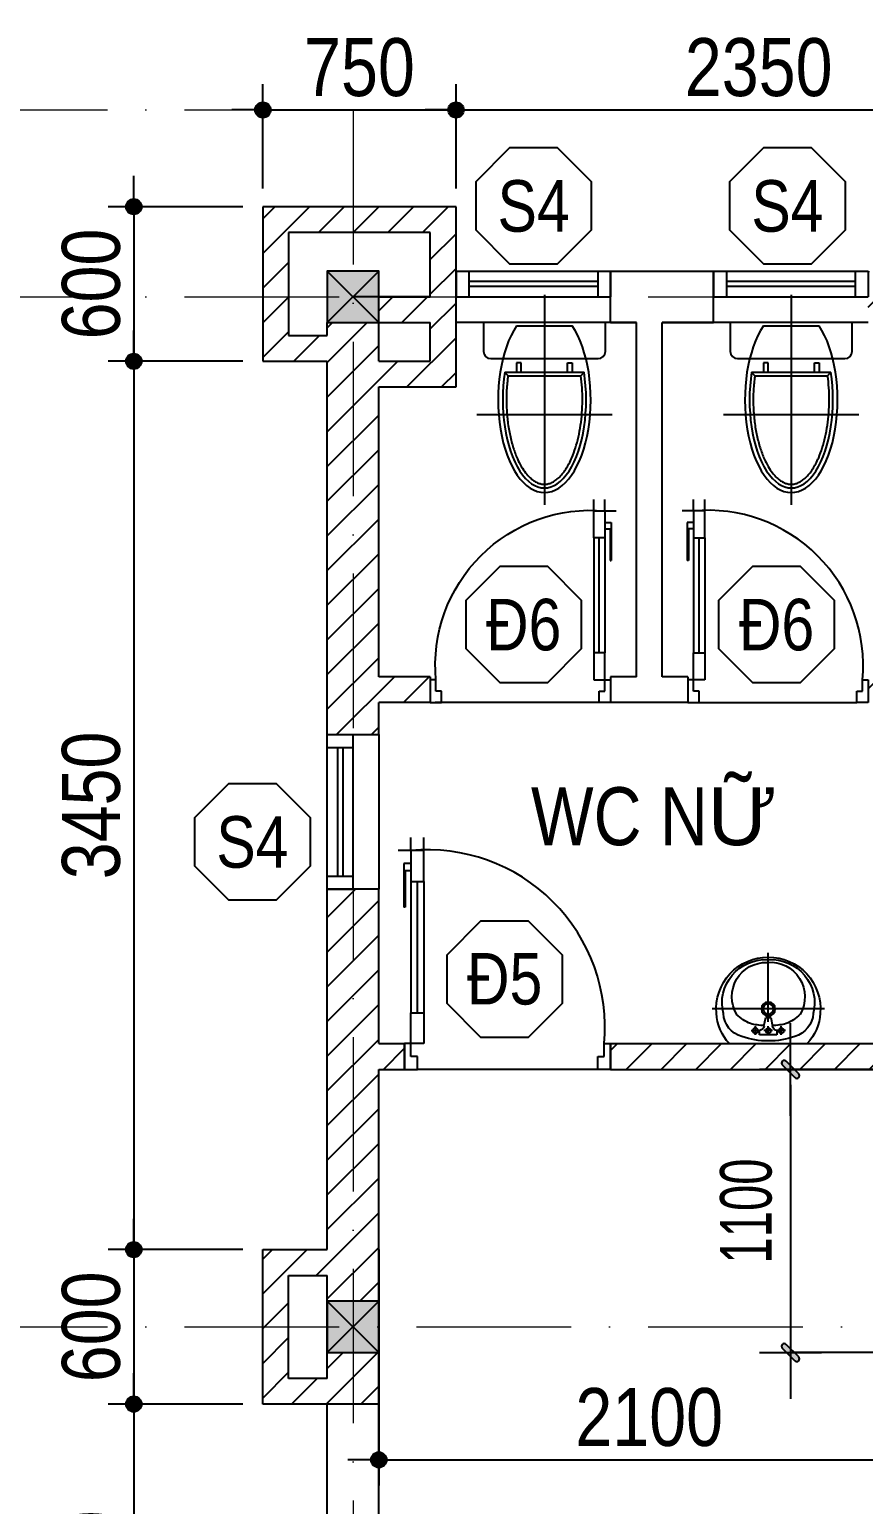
# Model space of a CAD drawing. Header units: millimetres. Extents: x 1201 to 176852, y 279 to 65351.
# Drawn here: x 73713 to 76951, y 31818 to 37547 of the extents above; entities that cross this region are included whole.
import ezdxf
from ezdxf.enums import TextEntityAlignment as Align

# ---------------------------------------------------------------- set-up
doc = ezdxf.new("R2010")
doc.units = ezdxf.units.MM
doc.linetypes.add('ACAD_ISO10W100', pattern=[18, 12, -3, 0, -3])
for name, color, linetype in [('009', 251, 'Continuous'), ('DIM', 1, 'Continuous'), ('DOOR', 20, 'Continuous'), ('FURN2', 40, 'Continuous'), ('HACTH', 8, 'Continuous'), ('MEDIUM', 2, 'Continuous'), ('TAGS', 60, 'Continuous'), ('TEXT', 7, 'Continuous'), ('TUONG', 131, 'Continuous'), ('vat dung', 44, 'Continuous'), ('WALL', 4, 'Continuous')]:
    doc.layers.add(name, color=color, linetype=linetype)
doc.layers.add('NET-THAY', color=2, linetype='Continuous', lineweight=13)
doc.layers.add('TRUC', color=24, linetype='Continuous', lineweight=0)
doc.styles.add('1', font='', dxfattribs={"height": 250})
doc.styles.add('HEL-CONDENSE', font='')
doc.styles.add('KICHTHUOC', font='', dxfattribs={"width": 0.8})
doc.styles.add('VNI-HELVE-CONDENSEN', font='')
doc.styles.get('1').set_extended_font_data('VNI-Helve-Condense')
doc.styles.get('HEL-CONDENSE').set_extended_font_data('VNI-Helve-Condense')
doc.styles.get('KICHTHUOC').set_extended_font_data('VNI-Helve-Condense')
doc.styles.get('VNI-HELVE-CONDENSEN').set_extended_font_data('VNI-Helve-Condense')
doc.dimstyles.new('1-100', dxfattribs={"dimtxt": 200, "dimasz": 60, "dimexe": 0, "dimexo": 0, "dimgap": 70, "dimtad": 1, "dimtoh": 1, "dimdec": 0, "dimzin": 9, "dimdsep": 46, "dimtxsty": 'KICHTHUOC', "dimblk": 'KTHUOC', "dimcen": 15, "dimdle": 150, "dimclrd": 256, "dimclre": 256, "dimclrt": 7, "dimadec": 0, "dimazin": 0, "dimtfac": 1, "dimtdec": 0, "dimtix": 1, "dimtmove": 2, "dimatfit": 3, "dimfxl": 1, "dimtolj": 1, "dimtzin": 1, "dimarcsym": 0})
doc.dimstyles.new('D100', dxfattribs={"dimtxt": 225, "dimasz": 1.2, "dimexe": 100, "dimexo": 0, "dimgap": 50, "dimtad": 1, "dimdec": 0, "dimzin": 13, "dimdsep": 46, "dimtxsty": 'HEL-CONDENSE', "dimblk": 'D50', "dimcen": 0, "dimclrd": 1, "dimclre": 1, "dimclrt": 7, "dimadec": 0, "dimazin": 0, "dimtfac": 1, "dimtdec": 0, "dimtmove": 0, "dimatfit": 3, "dimldrblk": 'D50', "dimfxl": 1, "dimtolj": 1, "dimtzin": 13, "dimarcsym": 0})
pattern_1 = [(45, (-1228036.16, -308637.74), (-67.351921, 67.351921), [])]

# ---------------------------------------------------------------- blocks, each defined once
blk = doc.blocks.new('A$C24795F3F')
at = {"layer": 'DOOR'}
for p, q in [((25, 850), (25, 900)), ((75, 850), (75, 900)), ((25, 850), (-25, 850)), ((75, 850), (25, 850)), ((25, 850), (25, 730)), ((75, 730), (75, 850)), ((25, 799.1), (-3.3, 799.1)), ((-3.3, 799.1), (-3.3, 629.5)), ((25, 770.9), (2.4, 770.9)), ((2.4, 770.9), (2.4, 629.5)), ((25, 799.1), (25, 770.9)), ((25, 752.9), (25, 220)), ((25, 730), (75, 730)), ((75, 730), (75, 220)), ((2.4, 629.5), (-3.3, 629.5)), ((25, 220), (75, 220)), ((25, 100), (25, 220)), ((75, 220), (75, 100)), ((25, 100), (0, 100)), ((0, 100), (0, 0)), ((75, 100), (25, 100)), ((25, 50), (25, 100)), ((775, 50), (775, 100)), ((775, 100), (800, 100)), ((800, 100), (800, 0)), ((0, 0), (50, 0)), ((50, 50), (25, 50)), ((50, 0), (50, 50)), ((750, 0), (750, 50)), ((750, 50), (775, 50)), ((800, 0), (750, 0))]:
    blk.add_line(p, q, dxfattribs=at)
at = {"layer": 'DOOR', "color": 8}
blk.add_line((50, 220), (50, 730), dxfattribs=at)
blk.add_arc((88.6, 163.6), 689.3, 354.7053, 95.2947, dxfattribs=at)
blk = doc.blocks.new('xibet')
at = {"layer": 'vat dung'}
for p, q in [((0, 107.8), (0, -707.8)), ((236.7, 0), (-236.7, 0)), ((-236.7, 0), (-236.7, -112)), ((236.7, -112), (236.7, 0)), ((-108, -12.1), (108, -12.1)), ((-208.7, -140), (208.7, -140)), ((-90, -156.1), (-108, -156.1)), ((-108, -156.1), (-108, -192.1)), ((-90, -192.1), (-90, -156.1)), ((90, -192.1), (90, -156.1)), ((90, -156.1), (108, -156.1)), ((108, -156.1), (108, -192.1)), ((-153.7, -192.1), (153.7, -192.1)), ((-141.3, -206.5), (-153.7, -192.1)), ((-141.3, -206.5), (141.3, -206.5)), ((141.3, -206.5), (153.7, -192.1)), ((262.5, -357.8), (-262.5, -357.8))]:
    blk.add_line(p, q, dxfattribs=at)
for centre, start, end in [((-208.7, -112), 180, 270), ((208.7, -112), 270, 0)]:
    blk.add_arc(centre, 28, start, end, dxfattribs=at)
for major_axis, ratio, start_param, end_param in [((0, -360), 0.5, 3.785094, 8.781277), ((0, -342), 0.473683, 4.391089, 8.175258)]:
    blk.add_ellipse((0, -300.1), major_axis=major_axis, ratio=ratio, start_param=start_param, end_param=end_param, dxfattribs=at)
blk.add_open_spline([(-141.3, -206.5), (-142, -211.4), (-142.6, -216.4), (-145.2, -239.3), (-146.6, -257.6), (-147.8, -294.4), (-147.7, -313), (-146.1, -349.7), (-144.6, -367.9), (-140.1, -403.5), (-137.2, -420.9), (-130, -454.4), (-125.8, -470.5), (-116.2, -500.9), (-110.8, -515.2), (-100.2, -539.1), (-95.1, -549.1), (-84.4, -567.4), (-78.8, -575.7), (-67.3, -590.6), (-61.3, -597.1), (-50.7, -607), (-46, -610.7), (-36.7, -617), (-32, -619.6), (-22.7, -623.7), (-18.1, -625.2), (-8.9, -627.2), (-4.3, -627.7), (4.8, -627.7), (9.3, -627.2), (18.5, -625.1), (23.1, -623.6), (32.4, -619.4), (37.1, -616.8), (46.5, -610.4), (51.1, -606.6), (60.4, -597.9), (65, -593), (74, -582.1), (78.4, -576.1), (87, -563.1), (91.1, -556), (99.1, -541), (102.9, -533), (111.7, -512.7), (116.4, -500), (125, -473.1), (128.8, -458.9), (135.5, -429.5), (138.3, -414.3), (142.9, -383.1), (144.6, -367.1), (146.9, -334.7), (147.6, -318.4), (147.6, -285.6), (147.1, -269.2), (145, -237.3), (143.4, -221.7), (141.3, -206.5)], degree=3, knots=[4.429174, 4.429174, 4.429174, 4.429174, 4.475363, 4.475363, 4.640536, 4.640536, 4.80571, 4.80571, 4.970884, 4.970884, 5.136057, 5.136057, 5.301231, 5.301231, 5.466404, 5.466404, 5.600725, 5.600725, 5.735045, 5.735045, 5.869365, 5.869365, 5.973209, 5.973209, 6.077053, 6.077053, 6.180898, 6.180898, 6.284742, 6.284742, 6.388586, 6.388586, 6.49243, 6.49243, 6.596275, 6.596275, 6.700119, 6.700119, 6.803963, 6.803963, 6.907807, 6.907807, 7.011652, 7.011652, 7.115496, 7.115496, 7.262062, 7.262062, 7.408627, 7.408627, 7.555193, 7.555193, 7.701759, 7.701759, 7.848324, 7.848324, 7.99489, 7.99489, 8.137175, 8.137175, 8.137175, 8.137175], dxfattribs=at)
blk = doc.blocks.new('A$C20DD2EF5')
at = {"layer": 'vat dung'}
for p, q in [((211.6, 265.4), (-166.4, 265.4)), ((-40.4, 223.4), (-40.4, 181.4)), ((-19.4, 202.4), (-19.4, 223.4)), ((-19.4, 223.4), (64.6, 223.4)), ((22.6, 223.4), (22.6, 181.4)), ((64.6, 223.4), (64.6, 202.4)), ((85.6, 223.4), (85.6, 181.4)), ((-61.4, 202.4), (-19.4, 202.4)), ((1.6, 202.4), (43.6, 202.4)), ((10, 139.4), (1.6, 181.4)), ((22.6, 160.4), (22.6, -175.6)), ((43.6, 181.4), (35.2, 139.4)), ((106.5, 202.4), (64.6, 202.4)), ((-250.4, 97.4), (295.6, 97.4)), ((35.2, 139.4), (10, 139.4))]:
    blk.add_line(p, q, dxfattribs=at)
at = {"layer": 'vat dung', "extrusion": (0, 0, -1)}
for centre, major_axis, start_param, end_param in [((7.9, 103.7), (0.1, 237.8), -1.50917, -0.823122), ((-67.7, 108.7), (0, 128.6), -1.484237, -0.303174), ((22.6, -144.1), (0, 396.9), -0.329879, 0.329746), ((-40.4, 202.4), (8.91, 8.91), 0.785398, 7.068583), ((22.6, 202.4), (-8.91, 8.91), 2.356194490192184, 8.639379797371769), ((85.6, 202.4), (8.91, 8.91), 0.785398, 7.068583), ((118.6, 113.4), (0.2, 122.4), 0.266585, 1.518076), ((37.3, 103.7), (-0.1, 237.8), 0.823103, 1.509151), ((0, 0), (127.4, 127.4), 4.682819, 5.134941), ((22.6, -182.7), (-255.7, 255.7), 0.543834, 0.728979), ((-26, 174.9), (20, 20), -0.552303, 0.552303), ((22.6, -182.7), (255.7, 255.7), -0.728979, -0.543834), ((74.1, 171.8), (-22.7, 22.7), 5.801665, 6.764705), ((45.1, 0), (127.4, 127.4), -0.422552, 0.02957), ((21.2, 97), (0, 251.5), 3.136126, 4.797769), ((8.4, 68.2), (0, 210.6), 3.074642, 4.960285), ((13, 38.2), (0, 167.6), 3.055003, 5.246977), ((22.6, 97.4), (23.8, 23.8), 0.785398, 7.068583), ((22.6, 97.4), (-17.8, 17.8), 2.356194490192299, 8.639379797371884), ((36.7, 68.2), (0, 210.6), 1.323748, 3.208662), ((23.9, 97), (0, 251.5), 1.485485, 3.147128), ((32.7, 38.2), (0, 167), 1.033776, 3.172765)]:
    blk.add_ellipse(centre, major_axis=major_axis, ratio=1, start_param=start_param, end_param=end_param, dxfattribs=at)
blk = doc.blocks.new('A$C11573478')
at = {"layer": 'DOOR'}
for p, q in [((-716.3, 109.8), (-716.3, 209.8)), ((-716.3, 209.8), (-116.3, 209.8)), ((-666.3, 109.8), (-666.3, 209.8)), ((-166.3, 109.8), (-166.3, 209.8)), ((-116.3, 109.8), (-116.3, 209.8)), ((-716.3, 109.8), (-116.3, 109.8))]:
    blk.add_line(p, q, dxfattribs=at)
at = {"layer": 'DOOR', "color": 251}
for p, q in [((-166.3, 169.8), (-666.3, 169.8)), ((-166.3, 149.8), (-666.3, 149.8))]:
    blk.add_line(p, q, dxfattribs=at)
blk = doc.blocks.new('A$C225A2996')
at = {"layer": 'WALL'}
blk.add_hatch(color=4, dxfattribs=at).paths.add_polyline_path([(531.4, 81.6), (731.4, 81.6), (731.4, 281.6), (531.4, 281.6)])
at = {"layer": 'WALL', "color": 4}
for p, q in [((531.4, 281.6), (731.4, 81.6)), ((531.4, 81.6), (731.4, 281.6))]:
    blk.add_line(p, q, dxfattribs=at)
blk.add_lwpolyline([(531.4, 81.6), (731.4, 81.6), (731.4, 281.6), (531.4, 281.6)], close=True, dxfattribs=at)
blk = doc.blocks.new('KH-CUADI')
at = {"layer": 'TAGS'}
blk.add_lwpolyline([(-124.3, 300), (-300, 124.3), (-300, -124.3), (-124.3, -300), (124.3, -300), (300, -124.3), (300, 124.3), (124.3, 300)], close=True, dxfattribs=at)
at = {"layer": 'TAGS', "style": 'VNI-HELVE-CONDENSEN'}
blk.add_attdef('D', text='', height=300, dxfattribs=at).set_placement((0, 0), align=Align.MIDDLE)
blk = doc.blocks.new('D50')
at = {"layer": 'DIM'}
blk.add_hatch(color=256, dxfattribs=at).paths.add_polyline_path([(25, 0, 1), (-25, 0, 1)])
blk.add_line((25, 0), (100, 0), dxfattribs=at)
blk.add_circle((0, 0), 25, dxfattribs=at)
blk = doc.blocks.new('*D1143')
at = {"layer": 'DEFPOINTS', "color": 0, "linetype": 'Continuous', "transparency": 16777216}
for p in [(75069, 32330.9), (77169, 32330.9), (77169, 31991.8)]:
    blk.add_point(p, dxfattribs=at)
at = {"layer": 'DIM', "color": 1, "linetype": 'Continuous', "lineweight": -2, "transparency": 16777216}
for p, q in [((75069, 32330.9), (75069, 31891.8)), ((77169, 32330.9), (77169, 31891.8)), ((75070.2, 31991.8), (77167.8, 31991.8))]:
    blk.add_line(p, q, dxfattribs=at)
at = {"layer": 'DIM', "color": 1, "linetype": 'Continuous', "lineweight": -2, "transparency": 16777216, "xscale": 1.199999999999999, "yscale": 1.199999999999999, "zscale": 1.199999999999999, "rotation": 180}
blk.add_blockref('D50', (75069, 31991.8), dxfattribs=at)
at = {"layer": 'DIM', "color": 1, "linetype": 'Continuous', "lineweight": -2, "transparency": 16777216, "xscale": 1.199999999999999, "yscale": 1.199999999999999, "zscale": 1.199999999999999}
blk.add_blockref('D50', (77169, 31991.8), dxfattribs=at)
at = {"layer": 'DIM', "color": 7, "linetype": 'Continuous', "transparency": 16777216, "insert": (76119, 32156.7), "char_height": 225, "attachment_point": 5, "style": 'HEL-CONDENSE'}
blk.add_mtext('\\A1;2100', dxfattribs=at)
blk = doc.blocks.new('*D1005')
at = {"layer": 'DEFPOINTS', "color": 0, "transparency": 16777216}
for p in [(74541.3, 36858.4), (74117.7, 36258.4), (74541.3, 36258.4)]:
    blk.add_point(p, dxfattribs=at)
at = {"layer": 'DIM', "color": 1, "lineweight": -2, "transparency": 16777216}
for p, q in [((74541.3, 36858.4), (74017.7, 36858.4)), ((74117.7, 36857.2), (74117.7, 36259.6)), ((74541.3, 36258.4), (74017.7, 36258.4))]:
    blk.add_line(p, q, dxfattribs=at)
at = {"layer": 'DIM', "color": 1, "lineweight": -2, "transparency": 16777216, "xscale": 1.199999999999999, "yscale": 1.199999999999999, "zscale": 1.199999999999999}
for p, rotation in [((74117.7, 36858.4), 90), ((74117.7, 36258.4), 270)]:
    blk.add_blockref('D50', p, dxfattribs=dict(at, rotation=rotation))
at = {"layer": 'DIM', "color": 7, "transparency": 16777216, "insert": (73952.8, 36558.4), "char_height": 225, "attachment_point": 5, "rotation": 90, "style": 'HEL-CONDENSE'}
blk.add_mtext('\\A1;600', dxfattribs=at)
blk = doc.blocks.new('*D1006')
at = {"layer": 'DEFPOINTS', "color": 0, "transparency": 16777216}
for p in [(74541.3, 36258.4), (74117.7, 32808.4), (74541.3, 32808.4)]:
    blk.add_point(p, dxfattribs=at)
at = {"layer": 'DIM', "color": 1, "lineweight": -2, "transparency": 16777216}
for p, q in [((74541.3, 36258.4), (74017.7, 36258.4)), ((74117.7, 36257.2), (74117.7, 32809.6)), ((74541.3, 32808.4), (74017.7, 32808.4))]:
    blk.add_line(p, q, dxfattribs=at)
at = {"layer": 'DIM', "color": 1, "lineweight": -2, "transparency": 16777216, "xscale": 1.199999999999999, "yscale": 1.199999999999999, "zscale": 1.199999999999999}
for p, rotation in [((74117.7, 36258.4), 90), ((74117.7, 32808.4), 270)]:
    blk.add_blockref('D50', p, dxfattribs=dict(at, rotation=rotation))
at = {"layer": 'DIM', "color": 7, "transparency": 16777216, "insert": (73952.8, 34533.4), "char_height": 225, "attachment_point": 5, "rotation": 90, "style": 'HEL-CONDENSE'}
blk.add_mtext('\\A1;3450', dxfattribs=at)
blk = doc.blocks.new('*D1007')
at = {"layer": 'DEFPOINTS', "color": 0, "transparency": 16777216}
for p in [(74541.3, 32808.4), (74117.7, 32208.4), (74541.3, 32208.4)]:
    blk.add_point(p, dxfattribs=at)
at = {"layer": 'DIM', "color": 1, "lineweight": -2, "transparency": 16777216}
for p, q in [((74541.3, 32808.4), (74017.7, 32808.4)), ((74117.7, 32807.2), (74117.7, 32209.6)), ((74541.3, 32208.4), (74017.7, 32208.4))]:
    blk.add_line(p, q, dxfattribs=at)
at = {"layer": 'DIM', "color": 1, "lineweight": -2, "transparency": 16777216, "xscale": 1.199999999999999, "yscale": 1.199999999999999, "zscale": 1.199999999999999}
for p, rotation in [((74117.7, 32808.4), 90), ((74117.7, 32208.4), 270)]:
    blk.add_blockref('D50', p, dxfattribs=dict(at, rotation=rotation))
at = {"layer": 'DIM', "color": 7, "transparency": 16777216, "insert": (73952.8, 32508.4), "char_height": 225, "attachment_point": 5, "rotation": 90, "style": 'HEL-CONDENSE'}
blk.add_mtext('\\A1;600', dxfattribs=at)
blk = doc.blocks.new('*D1008')
at = {"layer": 'DEFPOINTS', "color": 0, "transparency": 16777216}
for p in [(74541.3, 32208.4), (74117.7, 30808.4), (74550.4, 30808.4)]:
    blk.add_point(p, dxfattribs=at)
at = {"layer": 'DIM', "color": 1, "lineweight": -2, "transparency": 16777216}
for p, q in [((74541.3, 32208.4), (74017.7, 32208.4)), ((74117.7, 32207.2), (74117.7, 30809.6)), ((74550.4, 30808.4), (74017.7, 30808.4))]:
    blk.add_line(p, q, dxfattribs=at)
at = {"layer": 'DIM', "color": 1, "lineweight": -2, "transparency": 16777216, "xscale": 1.199999999999999, "yscale": 1.199999999999999, "zscale": 1.199999999999999}
for p, rotation in [((74117.7, 32208.4), 90), ((74117.7, 30808.4), 270)]:
    blk.add_blockref('D50', p, dxfattribs=dict(at, rotation=rotation))
at = {"layer": 'DIM', "color": 7, "transparency": 16777216, "insert": (73952.8, 31508.4), "char_height": 225, "attachment_point": 5, "rotation": 90, "style": 'HEL-CONDENSE'}
blk.add_mtext('\\A1;1400', dxfattribs=at)
blk = doc.blocks.new('*D1018')
at = {"layer": 'DEFPOINTS', "color": 0, "transparency": 16777216}
for p in [(75369, 37234.2), (74619, 36928.9), (75369, 36928.9)]:
    blk.add_point(p, dxfattribs=at)
at = {"layer": 'DIM', "color": 1, "lineweight": -2, "transparency": 16777216}
for p, q in [((74619, 36928.9), (74619, 37334.2)), ((75369, 36928.9), (75369, 37334.2)), ((74620.2, 37234.2), (75367.8, 37234.2))]:
    blk.add_line(p, q, dxfattribs=at)
at = {"layer": 'DIM', "color": 1, "lineweight": -2, "transparency": 16777216, "xscale": 1.199999999999999, "yscale": 1.199999999999999, "zscale": 1.199999999999999, "rotation": 180}
blk.add_blockref('D50', (74619, 37234.2), dxfattribs=at)
at = {"layer": 'DIM', "color": 1, "lineweight": -2, "transparency": 16777216, "xscale": 1.199999999999999, "yscale": 1.199999999999999, "zscale": 1.199999999999999}
blk.add_blockref('D50', (75369, 37234.2), dxfattribs=at)
at = {"layer": 'DIM', "color": 7, "transparency": 16777216, "insert": (74994, 37399.1), "char_height": 225, "attachment_point": 5, "style": 'HEL-CONDENSE'}
blk.add_mtext('\\A1;750', dxfattribs=at)
blk = doc.blocks.new('*D1019')
at = {"layer": 'DEFPOINTS', "color": 0, "transparency": 16777216}
for p in [(77719, 37234.2), (75369, 36928.9), (77719, 36878.9)]:
    blk.add_point(p, dxfattribs=at)
at = {"layer": 'DIM', "color": 1, "lineweight": -2, "transparency": 16777216}
for p, q in [((75369, 36928.9), (75369, 37334.2)), ((77719, 36878.9), (77719, 37334.2)), ((75370.2, 37234.2), (77717.8, 37234.2))]:
    blk.add_line(p, q, dxfattribs=at)
at = {"layer": 'DIM', "color": 1, "lineweight": -2, "transparency": 16777216, "xscale": 1.199999999999999, "yscale": 1.199999999999999, "zscale": 1.199999999999999, "rotation": 180}
blk.add_blockref('D50', (75369, 37234.2), dxfattribs=at)
at = {"layer": 'DIM', "color": 1, "lineweight": -2, "transparency": 16777216, "xscale": 1.199999999999999, "yscale": 1.199999999999999, "zscale": 1.199999999999999}
blk.add_blockref('D50', (77719, 37234.2), dxfattribs=at)
at = {"layer": 'DIM', "color": 7, "transparency": 16777216, "insert": (76544, 37399.1), "char_height": 225, "attachment_point": 5, "style": 'HEL-CONDENSE'}
blk.add_mtext('\\A1;2350', dxfattribs=at)
blk = doc.blocks.new('KTHUOC')
at = {"ltscale": 50}
h = blk.add_hatch(color=256, dxfattribs=at)
edge = h.paths.add_edge_path()
edge.add_line((0.283, 0.53), (-0.53, -0.283))
edge.add_arc((-0.407, -0.407), 0.175, 135, 225)
edge.add_arc((-0.407, -0.407), 0.175, 225, 315)
edge.add_line((-0.283, -0.53), (0.53, 0.283))
edge.add_arc((0.407, 0.407), 0.175, 315, 405)
edge.add_arc((0.407, 0.407), 0.175, 45, 135)
for p, q in [((0, -2), (0, 2)), ((-3, 0), (3, 0))]:
    blk.add_line(p, q)
blk.add_lwpolyline([(0.283, 0.53), (-0.53, -0.283, 0.414214), (-0.53, -0.53), (-0.53, -0.53, 0.414214), (-0.283, -0.53), (0.53, 0.283, 0.414214), (0.53, 0.53), (0.53, 0.53, 0.414214)], format="xyb", close=True)
blk = doc.blocks.new('*D986')
at = {"layer": '009', "lineweight": -2, "transparency": 16777216}
for p, q in [((77060.1, 33508.4), (76667.6, 33508.4)), ((76667.6, 33448.4), (76667.6, 32468.4)), ((77169, 32408.4), (76667.6, 32408.4))]:
    blk.add_line(p, q, dxfattribs=at)
at = {"layer": 'DEFPOINTS', "color": 0, "transparency": 16777216}
for p in [(77060.1, 33508.4), (76667.6, 32408.4), (77169, 32408.4)]:
    blk.add_point(p, dxfattribs=at)
at = {"layer": '009', "lineweight": -2, "transparency": 16777216, "xscale": 60, "yscale": 60, "zscale": 60}
for p, rotation in [((76667.6, 33508.4), 90), ((76667.6, 32408.4), 270)]:
    blk.add_blockref('KTHUOC', p, dxfattribs=dict(at, rotation=rotation))
at = {"layer": '009', "color": 7, "transparency": 16777216, "insert": (76495.5, 32958.4), "char_height": 200, "attachment_point": 5, "rotation": 90, "style": 'KICHTHUOC'}
blk.add_mtext('\\A1;1100', dxfattribs=at)

msp = doc.modelspace()

# ---------------------------------------------------------------- hatches: boundary and pattern name
at = {"layer": '009'}
h = msp.add_hatch(dxfattribs=at)
h.set_pattern_fill('ANSI31', color=256, scale=30, style=0)
h.set_pattern_definition(pattern_1)
h.paths.add_polyline_path([(83869.008, 36608.429), (83769.008, 36608.429), (83769.008, 36708.429), (84169.008, 36708.429), (84169.008, 36608.429), (84069.008, 36608.429), (84069.008, 36408.429), (84769.008, 36408.429), (84769.008, 36608.429), (84269.008, 36608.429), (84269.008, 36808.429), (83669.008, 36808.429), (83669.008, 36608.429), (83169.008, 36608.429), (83169.008, 36408.429), (83869.008, 36408.429)])
h.paths.add_polyline_path([(80869.008, 36608.429), (80769.008, 36608.429), (80769.008, 36708.429), (81169.008, 36708.429), (81169.008, 36608.429), (81069.008, 36608.429), (81069.008, 36408.429), (81769.008, 36408.429), (81769.008, 36608.429), (81269.008, 36608.429), (81269.008, 36808.429), (80669.008, 36808.429), (80669.008, 36608.429), (79169.008, 36608.429), (79169.008, 36508.429), (79169.008, 36408.429), (79369.008, 36408.429), (79369.008, 35033.429), (79169.008, 35033.429), (79169.008, 34933.429), (79369.008, 34933.429), (79369.008, 32508.429), (77269.008, 32508.429), (77269.008, 32608.429), (77169.008, 32608.429), (77169.008, 32408.429), (79369.008, 32408.429), (80869.008, 32408.429), (80869.008, 32508.429), (79469.008, 32508.429), (79469.008, 36408.429), (80869.008, 36408.429)])
h.paths.add_polyline_path([(78569.008, 36608.429), (78319.008, 36608.429), (78319.008, 36808.429), (77719.008, 36808.429), (77719.008, 36608.429), (76969.008, 36608.429), (76969.008, 36508.429), (76969.008, 36408.429), (77169.008, 36408.429), (77169.008, 35033.429), (76969.008, 35033.429), (76969.008, 34933.429), (77169.008, 34933.429), (77169.008, 33608.429), (75969.008, 33608.429), (75969.008, 33508.429), (77169.008, 33508.429), (77169.008, 33408.429), (77269.008, 33408.429), (77269.008, 34933.429), (77469.008, 34933.429), (77469.008, 35020.929), (77469.008, 35033.429), (77269.008, 35033.429), (77269.008, 36408.429), (77494.008, 36408.429), (78269.008, 36408.429), (78269.008, 35033.429), (78169.008, 35033.429), (78169.008, 34933.429), (78469.008, 34933.429), (78469.008, 35020.929), (78469.008, 35033.429), (78369.008, 35033.429), (78369.008, 36408.429), (78569.008, 36408.429)])
h.paths.add_polyline_path([(78219.008, 36608.429), (78119.008, 36608.429), (77819.008, 36608.429), (77819.008, 36708.429), (78219.008, 36708.429)], flags=16)
h.paths.add_polyline_path([(75369.008, 36408.429), (75369.008, 36858.429), (74619.008, 36858.429), (74619.008, 36258.429), (74869.008, 36258.429), (74869.008, 34808.429), (75069.008, 34808.429), (75069.008, 34933.429), (75269.008, 34933.429), (75269.008, 35020.929), (75269.008, 35033.429), (75069.008, 35033.429), (75069.008, 36158.429), (75369.008, 36158.429)])
h.paths.add_polyline_path([(75069.008, 36258.429), (75069.008, 36408.429), (74869.008, 36408.429), (74869.008, 36383.429), (74869.008, 36358.429), (74719.008, 36358.429), (74719.008, 36758.429), (75269.008, 36758.429), (75269.008, 36508.429), (75069.008, 36508.429), (75069.008, 36408.429), (75269.008, 36408.429), (75269.008, 36258.429)], flags=16)
h.paths.add_polyline_path([(82869.008, 32508.429), (81069.008, 32508.429), (81069.008, 32408.429), (82869.008, 32408.429)])
h.paths.add_polyline_path([(83969.008, 36408.429), (83869.008, 36408.429), (83869.008, 32608.429), (83969.008, 32608.429)])
h = msp.add_hatch(dxfattribs=at)
h.set_pattern_fill('ANSI31', color=256, scale=30, style=0)
h.set_pattern_definition(pattern_1)
h.paths.add_polyline_path([(79469.008, 30608.429), (75069.008, 30608.429), (75069.008, 30508.429), (79469.008, 30508.429)])
h.paths.add_polyline_path([(80969.008, 30408.429), (80869.008, 30408.429), (80869.008, 26608.429), (80969.008, 26608.429)])
h.paths.add_polyline_path([(82869.008, 30608.429), (81069.008, 30608.429), (81069.008, 30508.429), (82869.008, 30508.429)])
h.paths.add_polyline_path([(84069.008, 30408.429), (83969.008, 30408.429), (83969.008, 26608.429), (84069.008, 26608.429)])
h.paths.add_polyline_path([(88069.008, 30608.429), (84069.008, 30608.429), (84069.008, 30508.429), (84869.008, 30508.429), (88069.008, 30508.429)])
h.paths.add_polyline_path([(83869.008, 26608.429), (83169.008, 26608.429), (83169.008, 26408.429), (83669.008, 26408.429), (83669.008, 26208.429), (84269.008, 26208.429), (84269.008, 26408.429), (84769.008, 26408.429), (84769.008, 26608.429), (84069.008, 26608.429), (84069.008, 26508.429), (84069.008, 26408.429), (84169.008, 26408.429), (84169.008, 26308.429), (83769.008, 26308.429), (83769.008, 26408.429), (83869.008, 26408.429)])
h.paths.add_polyline_path([(81769.008, 26608.429), (81069.008, 26608.429), (81069.008, 26408.429), (81769.008, 26408.429)])
h.paths.add_polyline_path([(81069.008, 26408.429), (80869.008, 26408.429), (80869.008, 25708.429), (81069.008, 25708.429)])
h.paths.add_polyline_path([(80869.008, 22608.429), (80169.008, 22608.429), (80169.008, 22408.429), (80669.008, 22408.429), (80669.008, 22158.429), (81269.008, 22158.429), (81269.008, 22758.429), (81069.008, 22758.429), (81069.008, 23308.429), (80869.008, 23308.429), (80869.008, 22608.429), (81069.008, 22608.429), (81069.008, 22658.429), (81169.008, 22658.429), (81169.008, 22258.429), (80769.008, 22258.429), (80769.008, 22408.429), (80869.008, 22408.429)])
h.paths.add_polyline_path([(78769.008, 22608.429), (77269.008, 22608.429), (77269.008, 22408.429), (77719.008, 22408.429), (77719.008, 22208.429), (78319.008, 22208.429), (78319.008, 22408.429), (78769.008, 22408.429)])
h.paths.add_polyline_path([(78219.008, 22408.429), (78219.008, 22308.429), (77819.008, 22308.429), (77819.008, 22408.429)], flags=17)
h.paths.add_polyline_path([(75069.008, 23308.429), (74869.008, 23308.429), (74869.008, 22758.429), (74619.008, 22758.429), (74619.008, 22158.429), (74869.008, 22158.429), (75369.008, 22158.429), (75369.008, 22408.429), (75869.008, 22408.429), (75869.008, 22608.429), (75369.008, 22608.429), (75069.008, 22608.429), (75069.008, 22508.429), (75269.008, 22508.429), (75269.008, 22258.429), (74969.008, 22258.429), (74719.008, 22258.429), (74719.008, 22658.429), (74869.008, 22658.429), (74869.008, 22608.429), (75069.008, 22608.429)])
h.paths.add_polyline_path([(75069.008, 26408.429), (74869.008, 26408.429), (74869.008, 26308.429), (74719.008, 26308.429), (74719.008, 26708.429), (74869.008, 26708.429), (74869.008, 26608.429), (75069.008, 26608.429), (75069.008, 27308.429), (74869.008, 27308.429), (74869.008, 26808.429), (74619.008, 26808.429), (74619.008, 26208.429), (74869.008, 26208.429), (74869.008, 25708.429), (75069.008, 25708.429)])
h.paths.add_polyline_path([(75069.008, 30408.429), (74869.008, 30408.429), (74869.008, 30308.429), (74719.008, 30308.429), (74719.008, 30708.429), (74869.008, 30708.429), (74869.008, 30608.429), (75069.008, 30608.429), (75069.008, 30808.429), (74869.008, 30808.429), (74619.008, 30808.429), (74619.008, 30208.429), (74869.008, 30208.429), (74869.008, 29708.429), (75069.008, 29708.429)])
h.paths.add_polyline_path([(75069.008, 33508.429), (75169.008, 33508.429), (75169.008, 33608.429), (75069.008, 33608.429), (75069.008, 34208.429), (74869.008, 34208.429), (74869.008, 32808.429), (74619.008, 32808.429), (74619.008, 32208.429), (74869.008, 32208.429), (75069.008, 32208.429), (75069.008, 32408.429), (74869.008, 32408.429), (74869.008, 32308.429), (74719.008, 32308.429), (74719.008, 32708.429), (74869.008, 32708.429), (74869.008, 32608.429), (75069.008, 32608.429), (75069.008, 32808.429)])

# ---------------------------------------------------------------- linework, layer by layer
at = {"layer": 'DOOR'}
msp.add_line((75919.008, 33508.429, 6450), (75219.008, 33508.429, 6450), dxfattribs=at)
at = {"layer": 'HACTH'}
for p, q in [((75925.258, 34933.429, 6450), (75287.758, 34933.429, 6450)), ((76312.758, 34933.429, 6450), (76925.258, 34933.429, 6450))]:
    msp.add_line(p, q, dxfattribs=at)
at = {"layer": 'MEDIUM'}
for p, q in [((74869.008, 30808.429, 6450), (74869.008, 32208.429, 6450)), ((75069.008, 30808.429, 6450), (75069.008, 32208.429, 6450))]:
    msp.add_line(p, q, dxfattribs=at)
at = {"layer": 'NET-THAY', "linetype": 'ByBlock', "lineweight": -2}
for p, q in [((75969.008, 36408.429, 6450), (75369.008, 36408.429, 6450)), ((76969.008, 36408.429, 6450), (76369.008, 36408.429, 6450)), ((75069.008, 34808.429, 6450), (75069.008, 34208.429, 6450))]:
    msp.add_line(p, q, dxfattribs=at)
at = {"layer": 'TRUC', "linetype": 'ACAD_ISO10W100', "ltscale": 50, "elevation": 6450}
msp.add_lwpolyline([(72515.024, 37234.209), (110285.336, 37234.209), (110285.336, 20808.429), (72515.024, 20808.429)], close=True, dxfattribs=at)
for points in [[(74969.008, 37234.209), (74969.008, 20808.429)], [(72515.024, 36508.429), (110285.336, 36508.429)], [(72515.024, 32508.429), (110285.336, 32508.429)]]:
    msp.add_lwpolyline(points, dxfattribs=at)
at = {"layer": 'TUONG', "color": 4}
for p, q in [((75369.008, 36858.429, 6450), (74619.008, 36858.429, 6450)), ((74619.008, 36858.429, 6450), (74619.008, 36258.429, 6450)), ((75369.008, 36408.429, 6450), (75369.008, 36858.429, 6450)), ((75269.008, 36758.429, 6450), (74719.008, 36758.429, 6450)), ((74719.008, 36758.429, 6450), (74719.008, 36358.429, 6450)), ((75269.008, 36508.429, 6450), (75269.008, 36758.429, 6450)), ((75069.008, 36508.429, 6450), (75269.008, 36508.429, 6450)), ((75069.008, 36408.429, 6450), (75269.008, 36408.429, 6450)), ((74719.008, 36358.429, 6450), (74869.008, 36358.429, 6450)), ((74619.008, 36258.429, 6450), (74869.008, 36258.429, 6450)), ((75069.008, 36258.429, 6450), (75269.008, 36258.429, 6450)), ((75069.008, 36158.429, 6450), (75369.008, 36158.429, 6450))]:
    msp.add_line(p, q, dxfattribs=at)
at = {"layer": 'TUONG'}
for p, q in [((75369.008, 36408.429, 6450), (75369.008, 36608.429, 6450)), ((75969.008, 36408.429, 6450), (75969.008, 36608.429, 6450)), ((76369.008, 36408.429, 6450), (76369.008, 36608.429, 6450)), ((75269.008, 36508.429, 6450), (74969.008, 36508.429, 6450)), ((75069.008, 36258.429, 6450), (75069.008, 36508.429, 6450)), ((74869.008, 36383.429, 6450), (74869.008, 36408.429, 6450)), ((74869.008, 36358.429, 6450), (74869.008, 36383.429, 6450)), ((75069.008, 36258.429, 6450), (75069.008, 36408.429, 6450)), ((75069.008, 36258.429, 6450), (75069.008, 36408.429, 6450)), ((75269.008, 36258.429, 6450), (75269.008, 36408.429, 6450)), ((75369.008, 36158.429, 6450), (75369.008, 36408.429, 6450)), ((76069.008, 35033.429, 6450), (76069.008, 36408.429, 6450)), ((76069.008, 35033.429, 6450), (76069.008, 36408.429, 6450)), ((76169.008, 35033.429, 6450), (76169.008, 36408.429, 6450)), ((76169.008, 35033.429, 6450), (76169.008, 36408.429, 6450)), ((74869.008, 34808.429, 6450), (74869.008, 36258.429, 6450)), ((75069.008, 35033.429, 6450), (75069.008, 36158.429, 6450)), ((75069.008, 35033.429, 6450), (75069.008, 36158.429, 6450)), ((75069.008, 35033.429, 6450), (75069.008, 36158.429, 6450)), ((75269.008, 35033.429, 6450), (75069.008, 35033.429, 6450)), ((75269.008, 35033.429, 6450), (75069.008, 35033.429, 6450)), ((75269.008, 35033.429, 6450), (75269.008, 34933.429, 6450)), ((75269.008, 35033.429, 6450), (75269.008, 34933.429, 6450)), ((76069.008, 35033.429, 6450), (75969.008, 35033.429, 6450)), ((75969.008, 35033.429, 6450), (75969.008, 34933.429, 6450)), ((76069.008, 35033.429, 6450), (75969.008, 35033.429, 6450)), ((75969.008, 35033.429, 6450), (75969.008, 34933.429, 6450)), ((76269.008, 35033.429, 6450), (76169.008, 35033.429, 6450)), ((76269.008, 35033.429, 6450), (76169.008, 35033.429, 6450)), ((76269.008, 35033.429, 6450), (76269.008, 34933.429, 6450)), ((76269.008, 35033.429, 6450), (76269.008, 34933.429, 6450)), ((75069.008, 34808.429, 6450), (75069.008, 34933.429, 6450)), ((75069.008, 34808.429, 6450), (75069.008, 34933.429, 6450)), ((75269.008, 34933.429, 6450), (75069.008, 34933.429, 6450)), ((75269.008, 34933.429, 6450), (75069.008, 34933.429, 6450)), ((76269.008, 34933.429, 6450), (75969.008, 34933.429, 6450)), ((76269.008, 34933.429, 6450), (75969.008, 34933.429, 6450)), ((74869.008, 34808.429, 6450), (75069.008, 34808.429, 6450)), ((75069.008, 34208.429, 6450), (74869.008, 34208.429, 6450)), ((75069.008, 33608.429, 6450), (75069.008, 34208.429, 6450)), ((75069.008, 33608.429, 6450), (75069.008, 34208.429, 6450)), ((75069.008, 33608.429, 6450), (75169.008, 33608.429, 6450)), ((75969.008, 33608.429, 6450), (77169.008, 33608.429, 6450)), ((75069.008, 32383.429, 6450), (75069.008, 33508.429, 6450)), ((75069.008, 32583.429, 6450), (75069.008, 33508.429, 6450)), ((75069.008, 33508.429, 6450), (75169.008, 33508.429, 6450)), ((75969.008, 33508.429, 6450), (77169.008, 33508.429, 6450)), ((74619.008, 32208.429, 6450), (74619.008, 32808.429, 6450)), ((74619.008, 32808.429, 6450), (74869.008, 32808.429, 6450)), ((75069.008, 32808.429, 6450), (75069.008, 32208.429, 6450)), ((74719.008, 32308.429, 6450), (74719.008, 32708.429, 6450)), ((74719.008, 32708.429, 6450), (74869.008, 32708.429, 6450)), ((74869.008, 32308.429, 6450), (74719.008, 32308.429, 6450)), ((74869.008, 32208.429, 6450), (74619.008, 32208.429, 6450))]:
    msp.add_line(p, q, dxfattribs=at)
at = {"layer": 'TUONG', "elevation": 6450}
for points in [[(75969.008, 36608.429), (76369.008, 36608.429)], [(75969.008, 36408.429), (76069.008, 36408.429)], [(75969.008, 36408.429), (76069.008, 36408.429)], [(76069.008, 36408.429), (75969.008, 36408.429)], [(76169.008, 36408.429), (76369.008, 36408.429)], [(76169.008, 36408.429), (76369.008, 36408.429)], [(76369.008, 36408.429), (76169.008, 36408.429)], [(75069.008, 34808.429), (75069.008, 34933.429)], [(74869.008, 32808.429), (74869.008, 34208.429)], [(75069.008, 33608.429), (75069.008, 34208.429)], [(75169.008, 33508.429), (75169.008, 33608.429)], [(75969.008, 33508.429), (75969.008, 33608.429)], [(75069.008, 32208.429), (75069.008, 33508.429)], [(74869.008, 32308.429), (74869.008, 32708.429)], [(74869.008, 32208.429), (74869.008, 32208.429)], [(75069.008, 32208.429), (74869.008, 32208.429)]]:
    msp.add_lwpolyline(points, dxfattribs=at)

# ---------------------------------------------------------------- block references
at = {"layer": 'DOOR', "lineweight": -2, "xscale": -1}
for p, rotation in [((76085.314, 36718.188, 6450), 180), ((77085.314, 36718.188, 6450), 180), ((74759.25, 34924.735, 6450), 270)]:
    msp.add_blockref('A$C11573478', p, dxfattribs=dict(at, rotation=rotation))
at = {"layer": 'DOOR', "yscale": 0.875, "zscale": 0.8749999999984087}
for p, xscale in [((75969.008, 34933.429, 6450), -0.875), ((76269.008, 34933.429, 6450), 0.875)]:
    msp.add_blockref('A$C24795F3F', p, dxfattribs=dict(at, xscale=xscale))
at = {"layer": 'DOOR'}
msp.add_blockref('A$C24795F3F', (75169.008, 33508.429, 6450), dxfattribs=at)
at = {"layer": 'FURN2', "lineweight": -2}
for p in [(75712.116, 36408.429, 6450), (76670.459, 36408.428, 6450)]:
    msp.add_blockref('xibet', p, dxfattribs=at)
at = {"layer": 'HACTH', "xscale": 0.8000000000465661, "yscale": 0.8000000000465661, "zscale": 0.8, "rotation": 180}
msp.add_blockref('A$C20DD2EF5', (76599.521, 33820.765, 6450), dxfattribs=at)
at = {"layer": 'TAGS', "linetype": 'Continuous'}
ref = msp.add_blockref('KH-CUADI', (75670.286, 36861.706, 6450), dxfattribs=dict(at, xscale=0.75, yscale=0.75, zscale=0.75, rotation=180))
ref.add_attrib('D', 'S4', dxfattribs={"color": 7, "height": 200, "style": 'VNI-HELVE-CONDENSEN'}).set_placement((75670.286, 36861.706, 6450), align=Align.MIDDLE)
ref = msp.add_blockref('KH-CUADI', (76655.523, 36861.706, 6450), dxfattribs=dict(at, xscale=0.75, yscale=0.75, zscale=0.75, rotation=180))
ref.add_attrib('D', 'S4', dxfattribs={"color": 7, "height": 200, "style": 'VNI-HELVE-CONDENSEN'}).set_placement((76655.523, 36861.706, 6450), align=Align.MIDDLE)
ref = msp.add_blockref('KH-CUADI', (75631.611, 35235.715, 6450), dxfattribs=dict(at, xscale=0.75, yscale=0.75, zscale=0.75, rotation=180))
ref.add_attrib('D', 'Ñ6', dxfattribs={"color": 7, "height": 200, "style": 'VNI-HELVE-CONDENSEN'}).set_placement((75631.611, 35235.715, 6450), align=Align.MIDDLE)
ref = msp.add_blockref('KH-CUADI', (76613.365, 35235.715, 6450), dxfattribs=dict(at, xscale=0.75, yscale=0.75, zscale=0.75, rotation=180))
ref.add_attrib('D', 'Ñ6', dxfattribs={"color": 7, "height": 200, "style": 'VNI-HELVE-CONDENSEN'}).set_placement((76613.365, 35235.715, 6450), align=Align.MIDDLE)
ref = msp.add_blockref('KH-CUADI', (74578.32, 34391.677, 6450), dxfattribs=dict(at, xscale=0.75, yscale=0.75, zscale=0.75, rotation=180))
ref.add_attrib('D', 'S4', dxfattribs={"color": 7, "height": 200, "style": 'VNI-HELVE-CONDENSEN'}).set_placement((74578.32, 34391.677, 6450), align=Align.MIDDLE)
ref = msp.add_blockref('KH-CUADI', (75557.705, 33858.935, 6450), dxfattribs=dict(at, xscale=0.75, yscale=0.75, zscale=0.75, rotation=180))
ref.add_attrib('D', 'Ñ5', dxfattribs={"color": 7, "height": 200, "style": 'VNI-HELVE-CONDENSEN'}).set_placement((75557.705, 33858.935, 6450), align=Align.MIDDLE)
at = {"layer": 'TUONG', "color": 4}
for p in [(74337.618, 36326.796, 6450), (74337.618, 32326.796, 6450)]:
    msp.add_blockref('A$C225A2996', p, dxfattribs=at)

# ---------------------------------------------------------------- texts
at = {"layer": 'TEXT', "insert": (76137.51, 34603.996, 6450), "char_height": 225, "attachment_point": 2, "style": '1'}
msp.add_mtext('WC N{\\fArial|b0|i0|c0|p34;Ữ} ', dxfattribs=at)

# ---------------------------------------------------------------- dimensions: what is measured, and where the dimension line sits
at = {"layer": '009'}
dim = msp.add_linear_dim(base=(76667.644, 32408.429, 6450), p1=(77060.092, 33508.429, 6450), p2=(77169.008, 32408.429, 6450), angle=90, dimstyle='1-100', dxfattribs=at)
dim.commit()
dim.dimension.update_dxf_attribs({"geometry": '*D986', "text_midpoint": (76495.511, 32958.429, 6450)})
at = {"layer": 'DIM'}
dim = msp.add_linear_dim(base=(75369.008, 37234.209, 6450), p1=(74619.008, 36928.853, 6450), p2=(75369.008, 36928.853, 6450), dimstyle='D100', dxfattribs=at)
dim.commit()
dim.dimension.update_dxf_attribs({"geometry": '*D1018', "text_midpoint": (74994.008, 37399.109, 6450)})
dim = msp.add_linear_dim(base=(77719.008, 37234.209, 6450), p1=(75369.008, 36928.853, 6450), p2=(77719.008, 36878.853, 6450), dimstyle='D100', override={"dimtmove": 1}, dxfattribs=at)
dim.commit()
dim.dimension.update_dxf_attribs({"geometry": '*D1019', "text_midpoint": (76544.008, 37399.109, 6450)})
dim = msp.add_linear_dim(base=(74117.699, 36258.429, 6450), p1=(74541.258, 36858.429, 6450), p2=(74541.258, 36258.429, 6450), angle=90, dimstyle='D100', dxfattribs=at)
dim.commit()
dim.dimension.update_dxf_attribs({"geometry": '*D1005', "text_midpoint": (73952.799, 36558.429, 6450)})
for base, p1, p2, picture, middle in [((74117.699, 32808.429, 6450), (74541.258, 36258.429, 6450), (74541.258, 32808.429, 6450), '*D1006', (73952.799, 34533.429, 6450)), ((74117.699, 32208.429, 6450), (74541.258, 32808.429, 6450), (74541.258, 32208.429, 6450), '*D1007', (73952.799, 32508.429, 6450)), ((74117.699, 30808.429, 6450), (74541.258, 32208.429, 6450), (74550.418, 30808.429, 6450), '*D1008', (73952.799, 31508.429, 6450))]:
    dim = msp.add_linear_dim(base=base, p1=p1, p2=p2, angle=90, dimstyle='D100', override={"dimtmove": 1}, dxfattribs=at)
    dim.commit()
    dim.dimension.update_dxf_attribs({"geometry": picture, "text_midpoint": middle})
at = {"layer": 'DIM', "linetype": 'Continuous'}
dim = msp.add_linear_dim(base=(77169.008, 31991.779, 6450), p1=(75069.008, 32330.924, 6450), p2=(77169.008, 32330.924, 6450), dimstyle='D100', dxfattribs=at)
dim.commit()
dim.dimension.update_dxf_attribs({"geometry": '*D1143', "text_midpoint": (76119.008, 32156.679, 6450)})

doc.saveas('drawing.dxf')
